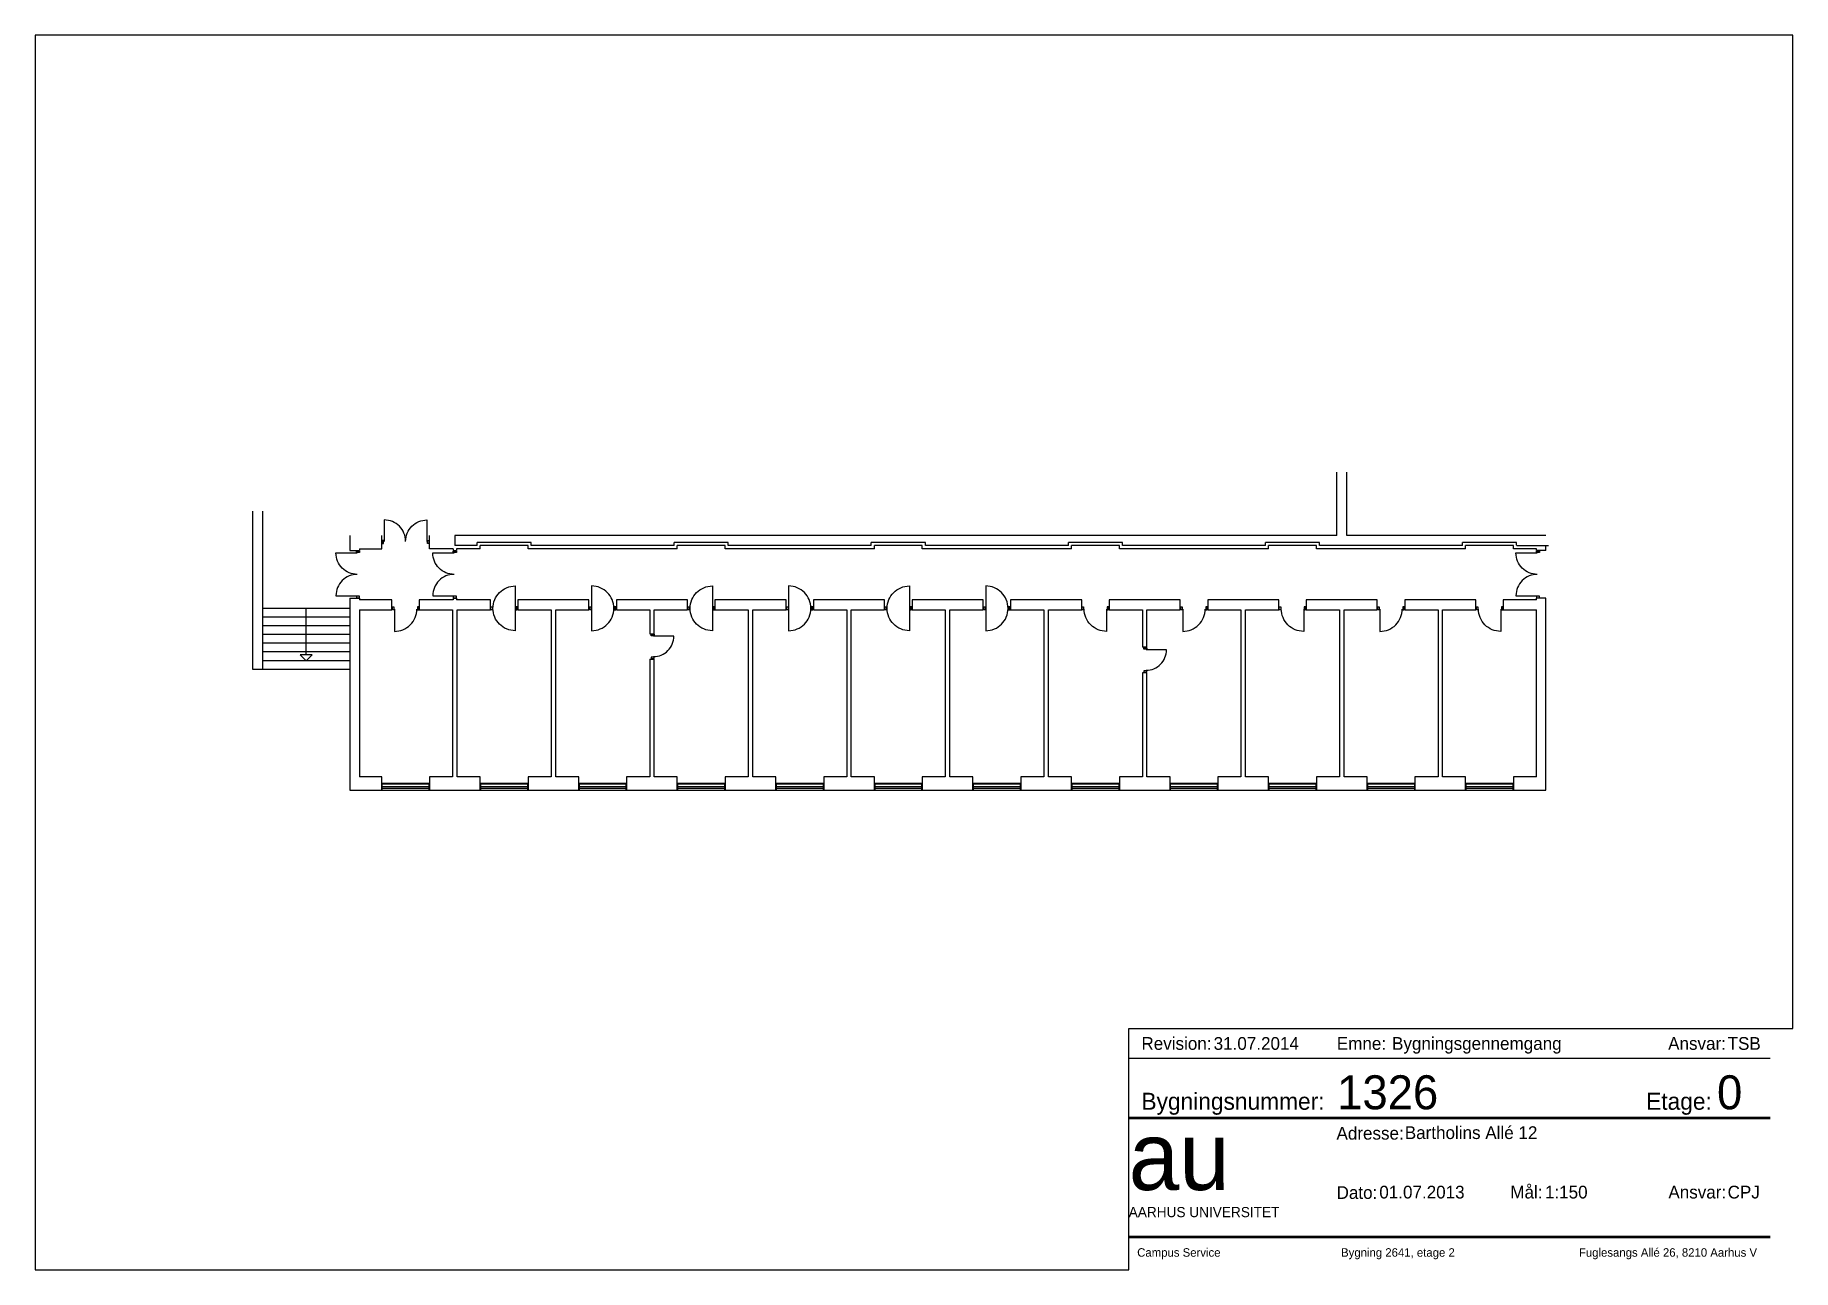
# Paper-space layout 'A3_pdf_liggende' of a CAD drawing. Header units: millimetres. Extents: x 0 to 414, y 0 to 291.
# The model-space entities are those that its viewports show. They can reach past a viewport. Long polylines and large blocks are cut down to what shows.
import ezdxf

# ---------------------------------------------------------------- set-up
doc = ezdxf.new("R2010")
doc.units = ezdxf.units.MM
doc.header["$LTSCALE"] = 100
for name, color, linetype in [('A12----', 1, 'Continuous'), ('A21----', 7, 'Continuous'), ('A22--U-', 3, 'Continuous'), ('A24----', 1, 'Continuous'), ('A312---', 2, 'Continuous'), ('A314---', 1, 'Continuous'), ('A314-S-', 8, 'Continuous'), ('A321---', 1, 'Continuous')]:
    doc.layers.add(name, color=color, linetype=linetype)
doc.layers.add('tegningsopsætning', color=7, linetype='Continuous', lineweight=50)
doc.styles.add('ISO', font='ISO')
doc.styles.add('tegningshoved str 3', font='', dxfattribs={"height": 3})
doc.styles.add('tegningshoved str 8', font='', dxfattribs={"height": 8})
doc.styles.get('tegningshoved str 3').set_extended_font_data('AU Passata')
doc.styles.get('tegningshoved str 8').set_extended_font_data('AU Passata')

# ---------------------------------------------------------------- blocks, each defined once
blk = doc.blocks.new('Tegningshoved')
at = {"layer": 'tegningsopsætning'}
for points in [[(0, 28), (151, 28)], [(0, 0), (151, 0)]]:
    blk.add_lwpolyline(points, dxfattribs=at)
at = {"layer": 'tegningsopsætning', "attachment_point": 1}
for s, width, insert, char_height in [('{\\fAU Passata|b0|i0|c0|p34;Bygningsnummer:}', 14.039, (3, 33.89), 4), ('{\\fAU Passata|b0|i0|c0|p34;Etage:}', 14.039, (121.82, 33.89), 4), ('{\\fAU Passata|b0|i0|c0|p34;Adresse:}', 14.039, (48.92, 25.86), 3), ('{\\fAU Passata|b0|i0|c0|p34;Mål:}', 14.039, (89.85, 12), 3), ('{\\fAU Passata|b0|i0|c0|p34;Dato:}', 14.039, (48.94, 11.9), 3), ('{\\fAU Passata|b0|i0|c0|p34;Ansvar:}', 14.039, (127.06, 12), 3), ('{\\fAU Passata|b0|i0|c0|p34;AARHUS UNIVERSITET}', 76.8942, (0, 7), 2.4)]:
    blk.add_mtext_dynamic_manual_height_columns(s, width=width, gutter_width=1250, heights=[0], dxfattribs=dict(at, insert=insert, char_height=char_height))
at = {"layer": 'tegningsopsætning', "attachment_point": 1, "style": 'ISO'}
for s, width, heights, insert, char_height in [('{\\fAU Peto|b0|i0|c0|p82;au}', 20.8914, [10], (0, 27), 16), ('{\\fAU Passata Light|b0|i0|c0|p34;Campus Service^I^I^I^IBygning 2641, etage 2^I^I^I^IFuglesangs Allé 26, 8210 Aarhus V}', 148.2946, [0], (2, -2.71), 2)]:
    blk.add_mtext_dynamic_manual_height_columns(s, width=width, gutter_width=1250, heights=heights, dxfattribs=dict(at, insert=insert, char_height=char_height))
blk = doc.blocks.new('aml. tegningshoved blok')
blk.add_blockref('Tegningshoved', (-156.36, 7.8))
at = {"layer": 'tegningsopsætning'}
for tag, p, height, style in [('XXXX', (-107.28, 37.8), 8, 'tegningshoved str 8'), ('X', (-17.84, 37.8), 8, 'tegningshoved str 8'), ('XXX', (-91.36, 30.8), 3, 'tegningshoved str 3'), ('XX.XX.2012', (-97.36, 16.8), 3, 'tegningshoved str 3'), ('1:XXX', (-58.36, 16.8), 3, 'tegningshoved str 3'), ('XXX', (-15.36, 16.8), 3, 'tegningshoved str 3')]:
    blk.add_attdef(tag, p, '', height=height, dxfattribs=dict(at, style=style))
blk = doc.blocks.new('Rev. blok')
for points in [[(-151, 11), (0, 11)], [(-151, 4), (0, 4)]]:
    blk.add_lwpolyline(points)
at = {"char_height": 3, "attachment_point": 1, "style": 'tegningshoved str 3'}
for s, insert in [('Revision:', (-148, 9)), ('Emne:', (-102, 9)), ('Ansvar:', (-24, 9))]:
    blk.add_mtext_dynamic_manual_height_columns(s, width=7, gutter_width=15, heights=[0], dxfattribs=dict(at, insert=insert))
at = {"style": 'tegningshoved str 3'}
for tag, p in [('XX.XX.2012', (-131, 6)), ('XXX', (-89, 6)), ('XXX', (-10, 6))]:
    blk.add_attdef(tag, p, '', height=3, dxfattribs=at)
blk = doc.blocks.new('V169')
for p, q in [((-10, 110), (-1680, 110)), ((-10, 50), (-1680, 50))]:
    blk.add_line(p, q)
blk.add_lwpolyline([(-10, 0), (-10, 230), (-1680, 230), (-1680, 0)], close=True)
blk = doc.blocks.new('D169D')
for points in [[(20, 110), (70, 110), (70, 0), (20, 0)], [(1670, 0), (1670, 110), (1620, 110), (1620, 0)]]:
    blk.add_lwpolyline(points, close=True)
for points in [[(845, 30, -0.414214), (90, -725), (90, 30)], [(845, 30, 0.414214), (1600, -725), (1600, 30)]]:
    blk.add_lwpolyline(points, format="xyb")
blk = doc.blocks.new('D97V')
for points in [[(20, 0), (20, 110), (70, 110), (70, 0)], [(950, 0), (950, 110), (900, 110), (900, 0)]]:
    blk.add_lwpolyline(points, close=True)
blk.add_lwpolyline([(90, 30), (90, -760, 0.414214), (880, 30, 0.414214)], format="xyb")
blk = doc.blocks.new('D97H')
for points in [[(-950, 110), (-900, 110), (-900, 0), (-950, 0)], [(-20, 0), (-20, 110), (-70, 110), (-70, 0)]]:
    blk.add_lwpolyline(points, close=True)
blk.add_lwpolyline([(-90, 30), (-90, -760, -0.414214), (-880, 30)], format="xyb")
blk = doc.blocks.new('PIL')
for p, q in [((0, 0), (-212, -212)), ((0, 0), (212, -212)), ((-212, -212), (212, -212))]:
    blk.add_line(p, q)
blk = doc.blocks.new('V169A3')
for p, q in [((1690, 205), (0, 205)), ((1690, 55), (0, 55))]:
    blk.add_line(p, q)
blk = doc.blocks.new('D90H')
for points in [[(-880, 0), (-830, 0), (-830, 110), (-880, 110)], [(-20, 110), (-20, 0), (-70, 0), (-70, 110)]]:
    blk.add_lwpolyline(points, close=True)
blk.add_lwpolyline([(-810, 28, 0.414214), (-90, -692), (-90, 28)], format="xyb")
blk = doc.blocks.new('D97HV')
blk.add_lwpolyline([(-90, 845), (-90, -735, -1), (-90, 845, -0.414214)], format="xyb")
for points in [[(-950, 0), (-950, 110), (-900, 110), (-900, 0)], [(-20, 0), (-20, 110), (-70, 110), (-70, 0)]]:
    blk.add_lwpolyline(points, close=True)
blk = doc.blocks.new('D97VH')
blk.add_lwpolyline([(90, 845), (90, -735, 1), (90, 845, 0.414214)], format="xyb")
for points in [[(20, 0), (20, 110), (70, 110), (70, 0)], [(950, 0), (950, 110), (900, 110), (900, 0)]]:
    blk.add_lwpolyline(points, close=True)

msp = doc.modelspace()

# ---------------------------------------------------------------- linework, layer by layer
at = {"layer": 'A12----'}
for p, q in [((-138879077, 257866347), (-138879077, 257868578)), ((-138878727, 257866347), (-138878727, 257868578)), ((-138879077, 257866347), (-138910227, 257866347)), ((-138871697, 257866347), (-138878727, 257866347))]:
    msp.add_line(p, q, dxfattribs=at)
at = {"layer": 'A21----'}
for p, q in [((-138913937, 257866347), (-138913937, 257865817)), ((-138912807, 257865877), (-138912807, 257866347)), ((-138911117, 257865877), (-138911117, 257866347)), ((-138910227, 257866347), (-138910227, 257865987)), ((-138913937, 257865817), (-138913587, 257865817)), ((-138913587, 257865877), (-138913587, 257865817)), ((-138913587, 257865877), (-138912807, 257865877)), ((-138910277, 257865877), (-138911117, 257865877)), ((-138910277, 257865877), (-138910277, 257865817)), ((-138910277, 257865817), (-138910167, 257865817)), ((-138909437, 257865987), (-138910227, 257865987)), ((-138910167, 257865877), (-138910167, 257865817)), ((-138909327, 257865877), (-138910167, 257865877)), ((-138907527, 257866097), (-138909437, 257866097)), ((-138909437, 257865987), (-138909437, 257866097)), ((-138909327, 257865877), (-138909327, 257865987)), ((-138907637, 257865987), (-138909327, 257865987)), ((-138907637, 257865877), (-138907637, 257865987)), ((-138902367, 257865877), (-138907637, 257865877)), ((-138907527, 257865987), (-138907527, 257866097)), ((-138902477, 257865987), (-138907527, 257865987)), ((-138900567, 257866097), (-138902477, 257866097)), ((-138902477, 257865987), (-138902477, 257866097)), ((-138902367, 257865877), (-138902367, 257865987)), ((-138900677, 257865987), (-138902367, 257865987)), ((-138900677, 257865877), (-138900677, 257865987)), ((-138895407, 257865877), (-138900677, 257865877)), ((-138900567, 257865987), (-138900567, 257866097)), ((-138895517, 257865987), (-138900567, 257865987)), ((-138893607, 257866097), (-138895517, 257866097)), ((-138895517, 257865987), (-138895517, 257866097)), ((-138895407, 257865877), (-138895407, 257865987)), ((-138893717, 257865987), (-138895407, 257865987)), ((-138893717, 257865877), (-138893717, 257865987)), ((-138888447, 257865877), (-138893717, 257865877)), ((-138893607, 257865987), (-138893607, 257866097)), ((-138888557, 257865987), (-138893607, 257865987)), ((-138886647, 257866097), (-138888557, 257866097)), ((-138888557, 257865987), (-138888557, 257866097)), ((-138886757, 257865987), (-138888447, 257865987)), ((-138888447, 257865877), (-138888447, 257865987)), ((-138886757, 257865877), (-138886757, 257865987)), ((-138881487, 257865877), (-138886757, 257865877)), ((-138886647, 257865987), (-138886647, 257866097)), ((-138881597, 257865987), (-138886647, 257865987)), ((-138879687, 257866097), (-138881597, 257866097)), ((-138881597, 257865987), (-138881597, 257866097)), ((-138881487, 257865877), (-138881487, 257865987)), ((-138879797, 257865987), (-138881487, 257865987)), ((-138879797, 257865877), (-138879797, 257865987)), ((-138874527, 257865877), (-138879797, 257865877)), ((-138879687, 257865987), (-138879687, 257866097)), ((-138874637, 257865987), (-138879687, 257865987)), ((-138874637, 257865987), (-138874637, 257866097)), ((-138872727, 257866097), (-138874637, 257866097)), ((-138872837, 257865987), (-138874527, 257865987)), ((-138874527, 257865877), (-138874527, 257865987)), ((-138872837, 257865877), (-138872837, 257865987)), ((-138872027, 257865877), (-138872837, 257865877)), ((-138872727, 257866007), (-138872727, 257866097)), ((-138872717, 257865997), (-138871597, 257865997)), ((-138872027, 257865817), (-138872027, 257865877)), ((-138871697, 257865817), (-138872027, 257865817)), ((-138871697, 257865817), (-138871697, 257865997)), ((-138913937, 257864127), (-138913587, 257864127)), ((-138913937, 257864127), (-138913937, 257857357)), ((-138913587, 257864127), (-138913587, 257864067)), ((-138872027, 257864067), (-138872027, 257864137)), ((-138871697, 257864137), (-138872027, 257864137)), ((-138871697, 257857357), (-138871697, 257864137)), ((-138913587, 257863717), (-138913587, 257857827)), ((-138872027, 257857827), (-138872027, 257863717)), ((-138912807, 257857827), (-138913587, 257857827)), ((-138912807, 257857357), (-138912807, 257857827)), ((-138910302, 257857827), (-138911117, 257857827)), ((-138911117, 257857827), (-138911117, 257857357)), ((-138909327, 257857827), (-138910142, 257857827)), ((-138909327, 257857357), (-138909327, 257857827)), ((-138906822, 257857827), (-138907637, 257857827)), ((-138907637, 257857827), (-138907637, 257857357)), ((-138905847, 257857827), (-138906662, 257857827)), ((-138905847, 257857357), (-138905847, 257857827)), ((-138903342, 257857827), (-138904157, 257857827)), ((-138904157, 257857827), (-138904157, 257857357)), ((-138902367, 257857827), (-138903182, 257857827)), ((-138902367, 257857357), (-138902367, 257857827)), ((-138899862, 257857827), (-138900677, 257857827)), ((-138900677, 257857827), (-138900677, 257857357)), ((-138898887, 257857827), (-138899702, 257857827)), ((-138898887, 257857357), (-138898887, 257857827)), ((-138896382, 257857827), (-138897197, 257857827)), ((-138897197, 257857827), (-138897197, 257857357)), ((-138895407, 257857827), (-138896222, 257857827)), ((-138895407, 257857357), (-138895407, 257857827)), ((-138892902, 257857827), (-138893717, 257857827)), ((-138893717, 257857827), (-138893717, 257857357)), ((-138891927, 257857827), (-138892742, 257857827)), ((-138891927, 257857357), (-138891927, 257857827)), ((-138889422, 257857827), (-138890237, 257857827)), ((-138890237, 257857827), (-138890237, 257857357)), ((-138888447, 257857827), (-138889262, 257857827)), ((-138888447, 257857357), (-138888447, 257857827)), ((-138885942, 257857827), (-138886757, 257857827)), ((-138886757, 257857827), (-138886757, 257857357)), ((-138884967, 257857827), (-138885782, 257857827)), ((-138884967, 257857357), (-138884967, 257857827)), ((-138882462, 257857827), (-138883277, 257857827)), ((-138883277, 257857827), (-138883277, 257857357)), ((-138881487, 257857827), (-138882302, 257857827)), ((-138881487, 257857357), (-138881487, 257857827)), ((-138878982, 257857827), (-138879797, 257857827)), ((-138879797, 257857827), (-138879797, 257857357)), ((-138878007, 257857827), (-138878822, 257857827)), ((-138878007, 257857357), (-138878007, 257857827)), ((-138875502, 257857827), (-138876317, 257857827)), ((-138876317, 257857827), (-138876317, 257857357)), ((-138874527, 257857827), (-138875342, 257857827)), ((-138874527, 257857357), (-138874527, 257857827)), ((-138872837, 257857827), (-138872837, 257857357)), ((-138872027, 257857827), (-138872837, 257857827)), ((-138913937, 257857357), (-138912807, 257857357)), ((-138912807, 257857357), (-138912807, 257857357)), ((-138911117, 257857357), (-138909327, 257857357)), ((-138909327, 257857357), (-138909327, 257857357)), ((-138907637, 257857357), (-138905847, 257857357)), ((-138905847, 257857357), (-138905847, 257857357)), ((-138904157, 257857357), (-138902367, 257857357)), ((-138902367, 257857357), (-138902367, 257857357)), ((-138900677, 257857357), (-138898887, 257857357)), ((-138898887, 257857357), (-138898887, 257857357)), ((-138897197, 257857357), (-138895407, 257857357)), ((-138895407, 257857357), (-138895407, 257857357)), ((-138893717, 257857357), (-138891927, 257857357)), ((-138891927, 257857357), (-138891927, 257857357)), ((-138890237, 257857357), (-138888447, 257857357)), ((-138888447, 257857357), (-138888447, 257857357)), ((-138886757, 257857357), (-138884967, 257857357)), ((-138884967, 257857357), (-138884967, 257857357)), ((-138883277, 257857357), (-138881487, 257857357)), ((-138881487, 257857357), (-138881487, 257857357)), ((-138879797, 257857357), (-138878007, 257857357)), ((-138878007, 257857357), (-138878007, 257857357)), ((-138876317, 257857357), (-138874527, 257857357)), ((-138874527, 257857357), (-138874527, 257857357)), ((-138872837, 257857357), (-138871697, 257857357))]:
    msp.add_line(p, q, dxfattribs=at)
msp.add_arc((-138872717, 257866007), 10, 180, 270, dxfattribs=at)
at = {"layer": 'A22--U-'}
for p, q in [((-138912447, 257864067), (-138913587, 257864067)), ((-138912447, 257863717), (-138912447, 257864067)), ((-138910277, 257864067), (-138911477, 257864067)), ((-138911477, 257864067), (-138911477, 257863717)), ((-138910277, 257864127), (-138910277, 257864067)), ((-138910277, 257864127), (-138910167, 257864127)), ((-138910167, 257864127), (-138910167, 257864067)), ((-138908967, 257864067), (-138910167, 257864067)), ((-138908967, 257863717), (-138908967, 257864067)), ((-138905487, 257864067), (-138907997, 257864067)), ((-138907997, 257864067), (-138907997, 257863717)), ((-138905487, 257863717), (-138905487, 257864067)), ((-138898527, 257864067), (-138901037, 257864067)), ((-138901037, 257864067), (-138901037, 257863717)), ((-138898527, 257863717), (-138898527, 257864067)), ((-138895047, 257864067), (-138897557, 257864067)), ((-138897557, 257864067), (-138897557, 257863717)), ((-138895047, 257863717), (-138895047, 257864067)), ((-138891567, 257864067), (-138894077, 257864067)), ((-138894077, 257864067), (-138894077, 257863717)), ((-138891567, 257863717), (-138891567, 257864067)), ((-138888087, 257864067), (-138890597, 257864067)), ((-138890597, 257864067), (-138890597, 257863717)), ((-138888087, 257863717), (-138888087, 257864067)), ((-138884607, 257864067), (-138887117, 257864067)), ((-138887117, 257864067), (-138887117, 257863717)), ((-138884607, 257863717), (-138884607, 257864067)), ((-138881127, 257864067), (-138883637, 257864067)), ((-138883637, 257864067), (-138883637, 257863717)), ((-138881127, 257863717), (-138881127, 257864067)), ((-138877647, 257864067), (-138880157, 257864067)), ((-138880157, 257864067), (-138880157, 257863717)), ((-138877647, 257863717), (-138877647, 257864067)), ((-138874167, 257864067), (-138876677, 257864067)), ((-138876677, 257864067), (-138876677, 257863717)), ((-138874167, 257863717), (-138874167, 257864067)), ((-138873197, 257864067), (-138873197, 257863717)), ((-138872027, 257864067), (-138873197, 257864067)), ((-138913587, 257863717), (-138912447, 257863717)), ((-138911477, 257863717), (-138910302, 257863717)), ((-138910302, 257863717), (-138910302, 257857827)), ((-138910142, 257857827), (-138910142, 257863717)), ((-138910142, 257863717), (-138908967, 257863717)), ((-138907997, 257863717), (-138906822, 257863717)), ((-138906822, 257863717), (-138906822, 257857827)), ((-138906662, 257857827), (-138906662, 257863717)), ((-138906662, 257863717), (-138905487, 257863717)), ((-138901037, 257863717), (-138899862, 257863717)), ((-138899862, 257863717), (-138899862, 257857827)), ((-138899702, 257857827), (-138899702, 257863717)), ((-138899702, 257863717), (-138898527, 257863717)), ((-138897557, 257863717), (-138896382, 257863717)), ((-138896382, 257863717), (-138896382, 257857827)), ((-138896222, 257857827), (-138896222, 257863717)), ((-138896222, 257863717), (-138895047, 257863717)), ((-138894077, 257863717), (-138892902, 257863717)), ((-138892902, 257863717), (-138892902, 257857827)), ((-138892742, 257857827), (-138892742, 257863717)), ((-138892742, 257863717), (-138891567, 257863717)), ((-138890597, 257863717), (-138889422, 257863717)), ((-138889422, 257863717), (-138889422, 257857827)), ((-138889262, 257857827), (-138889262, 257863717)), ((-138889262, 257863717), (-138888087, 257863717)), ((-138887117, 257863717), (-138885942, 257863717)), ((-138885942, 257863717), (-138885942, 257862397)), ((-138885782, 257862397), (-138885782, 257863717)), ((-138885782, 257863717), (-138884607, 257863717)), ((-138883637, 257863717), (-138882462, 257863717)), ((-138882462, 257863717), (-138882462, 257857827)), ((-138882302, 257857827), (-138882302, 257863717)), ((-138882302, 257863717), (-138881127, 257863717)), ((-138880157, 257863717), (-138878982, 257863717)), ((-138878982, 257863717), (-138878982, 257857827)), ((-138878822, 257857827), (-138878822, 257863717)), ((-138878822, 257863717), (-138877647, 257863717)), ((-138876677, 257863717), (-138875502, 257863717)), ((-138875502, 257863717), (-138875502, 257857827)), ((-138875342, 257857827), (-138875342, 257863717)), ((-138875342, 257863717), (-138874167, 257863717)), ((-138873197, 257863717), (-138872027, 257863717)), ((-138903342, 257862877), (-138903182, 257862877)), ((-138903342, 257861977), (-138903182, 257861977)), ((-138903342, 257861977), (-138903342, 257857827)), ((-138903182, 257857827), (-138903182, 257861977)), ((-138885782, 257862397), (-138885942, 257862397)), ((-138885782, 257861497), (-138885942, 257861497)), ((-138885942, 257861497), (-138885942, 257857827)), ((-138885782, 257857827), (-138885782, 257861497))]:
    msp.add_line(p, q, dxfattribs=at)
msp.add_lwpolyline([(-138903182, 257862877), (-138903182, 257863717), (-138902007, 257863717), (-138902007, 257864067), (-138904517, 257864067), (-138904517, 257863717), (-138903342, 257863717), (-138903342, 257862877)], dxfattribs=at)
at = {"layer": 'A24----'}
for p, q in [((-138917357, 257861617), (-138917357, 257867207)), ((-138917007, 257861617), (-138917007, 257867207)), ((-138913937, 257863767), (-138917007, 257863767)), ((-138913937, 257863460), (-138917007, 257863460)), ((-138915472, 257862136), (-138915472, 257863767)), ((-138913937, 257863152), (-138917007, 257863152)), ((-138913937, 257862845), (-138917007, 257862845)), ((-138913937, 257862538), (-138917007, 257862538)), ((-138913937, 257862231), (-138917007, 257862231)), ((-138913937, 257861617), (-138917357, 257861617)), ((-138913937, 257861924), (-138917007, 257861924))]:
    msp.add_line(p, q, dxfattribs=at)

# ---------------------------------------------------------------- block references
at = {"layer": 'A24----', "rotation": 180}
msp.add_blockref('PIL', (-138915472, 257861924), dxfattribs=at)
at = {"layer": 'A312---', "rotation": 270}
msp.add_blockref('D169D', (-138913697, 257865817), dxfattribs=at)
at = {"layer": 'A314---'}
for p in [(-138912807, 257857357), (-138909327, 257857357), (-138905847, 257857357), (-138902367, 257857357), (-138898887, 257857357), (-138895407, 257857357), (-138891927, 257857357), (-138888447, 257857357), (-138884967, 257857357), (-138881487, 257857357), (-138878007, 257857357), (-138874527, 257857357)]:
    msp.add_blockref('V169A3', p, dxfattribs=at)
at = {"layer": 'A314-S-'}
for p in [(-138911117, 257857357), (-138907637, 257857357), (-138904157, 257857357), (-138900677, 257857357), (-138897197, 257857357), (-138893717, 257857357), (-138890237, 257857357), (-138886757, 257857357), (-138883277, 257857357), (-138879797, 257857357), (-138876317, 257857357), (-138872837, 257857357)]:
    msp.add_blockref('V169', p, dxfattribs=at)
at = {"layer": 'A321---'}
for name, p, rotation in [('D169D', (-138911117, 257866167), 180), ('D169D', (-138910277, 257865817), 270), ('D169D', (-138872027, 257865817), 270), ('D90H', (-138903182, 257862877), 90), ('D90H', (-138885782, 257862397), 90)]:
    msp.add_blockref(name, p, dxfattribs=dict(at, rotation=rotation))
for name, p in [('D97HV', (-138907997, 257863717)), ('D97VH', (-138905487, 257863717)), ('D97HV', (-138901037, 257863717)), ('D97VH', (-138898527, 257863717)), ('D97HV', (-138894077, 257863717)), ('D97VH', (-138891567, 257863717)), ('D97V', (-138912447, 257863717)), ('D97H', (-138887117, 257863717)), ('D97V', (-138884607, 257863717)), ('D97H', (-138880157, 257863717)), ('D97V', (-138877647, 257863717)), ('D97H', (-138873197, 257863717))]:
    msp.add_blockref(name, p, dxfattribs=at)

psp = doc.layouts.new('A3_pdf_liggende')

# ---------------------------------------------------------------- linework, layer by layer
at = {"layer": 'Defpoints'}
psp.add_lwpolyline([(0, 0), (257.45, 0), (257.45, 56.8), (413.81, 56.8), (413.81, 290.68), (0, 290.68), (0, 0)], close=True, dxfattribs=at)

# ---------------------------------------------------------------- block references
ref = psp.add_blockref('Rev. blok', (408.45, 45.8))
ref.add_attrib('XXX', 'TSB', (398.45, 51.8), dxfattribs={"height": 3, "style": 'tegningshoved str 3'})
ref.add_attrib('XXX', 'Bygningsgennemgang', (319.45, 51.8), dxfattribs={"height": 3, "style": 'tegningshoved str 3'})
ref.add_attrib('XX.XX.2012', '31.07.2014', (277.45, 51.8), dxfattribs={"height": 3, "style": 'tegningshoved str 3'})
ref = psp.add_blockref('aml. tegningshoved blok', (413.81, 0))
ref.add_attrib('XXXX', '1326', (306.52, 37.8), dxfattribs={"layer": 'tegningsopsætning', "height": 8, "style": 'tegningshoved str 8'})
ref.add_attrib('X', '0', (395.96, 37.8), dxfattribs={"layer": 'tegningsopsætning', "height": 8, "style": 'tegningshoved str 8'})
ref.add_attrib('XXX', 'Bartholins Allé 12', (322.45, 30.8), dxfattribs={"layer": 'tegningsopsætning', "height": 3, "style": 'tegningshoved str 3'})
ref.add_attrib('XX.XX.2012', '01.07.2013', (316.45, 16.8), dxfattribs={"layer": 'tegningsopsætning', "height": 3, "style": 'tegningshoved str 3'})
ref.add_attrib('1:XXX', '1:150', (355.45, 16.8), dxfattribs={"layer": 'tegningsopsætning', "height": 3, "style": 'tegningshoved str 3'})
ref.add_attrib('XXX', 'CPJ', (398.45, 16.8), dxfattribs={"layer": 'tegningsopsætning', "height": 3, "style": 'tegningshoved str 3'})

# ---------------------------------------------------------------- viewports
at = {"layer": 'Defpoints', "view_target_point": (-138894008.87, 257862212.59)}
vp = psp.add_viewport(center=(206.9, 145.34), size=(413.81, 290.6818), view_center_point=(0, 0), view_height=43602.2763, dxfattribs=at)
vp.dxf.flags = 0x10000  # cut along an outline
vp.dxf.clipping_boundary_handle = psp.add_lwpolyline([(0, 0), (257.45, 0), (257.45, 56.8), (413.81, 56.8), (413.81, 290.68), (0, 290.68), (0, 0)], format="xyb", close=True, dxfattribs={"invisible": 1}).dxf.handle

doc.saveas('drawing.dxf')
